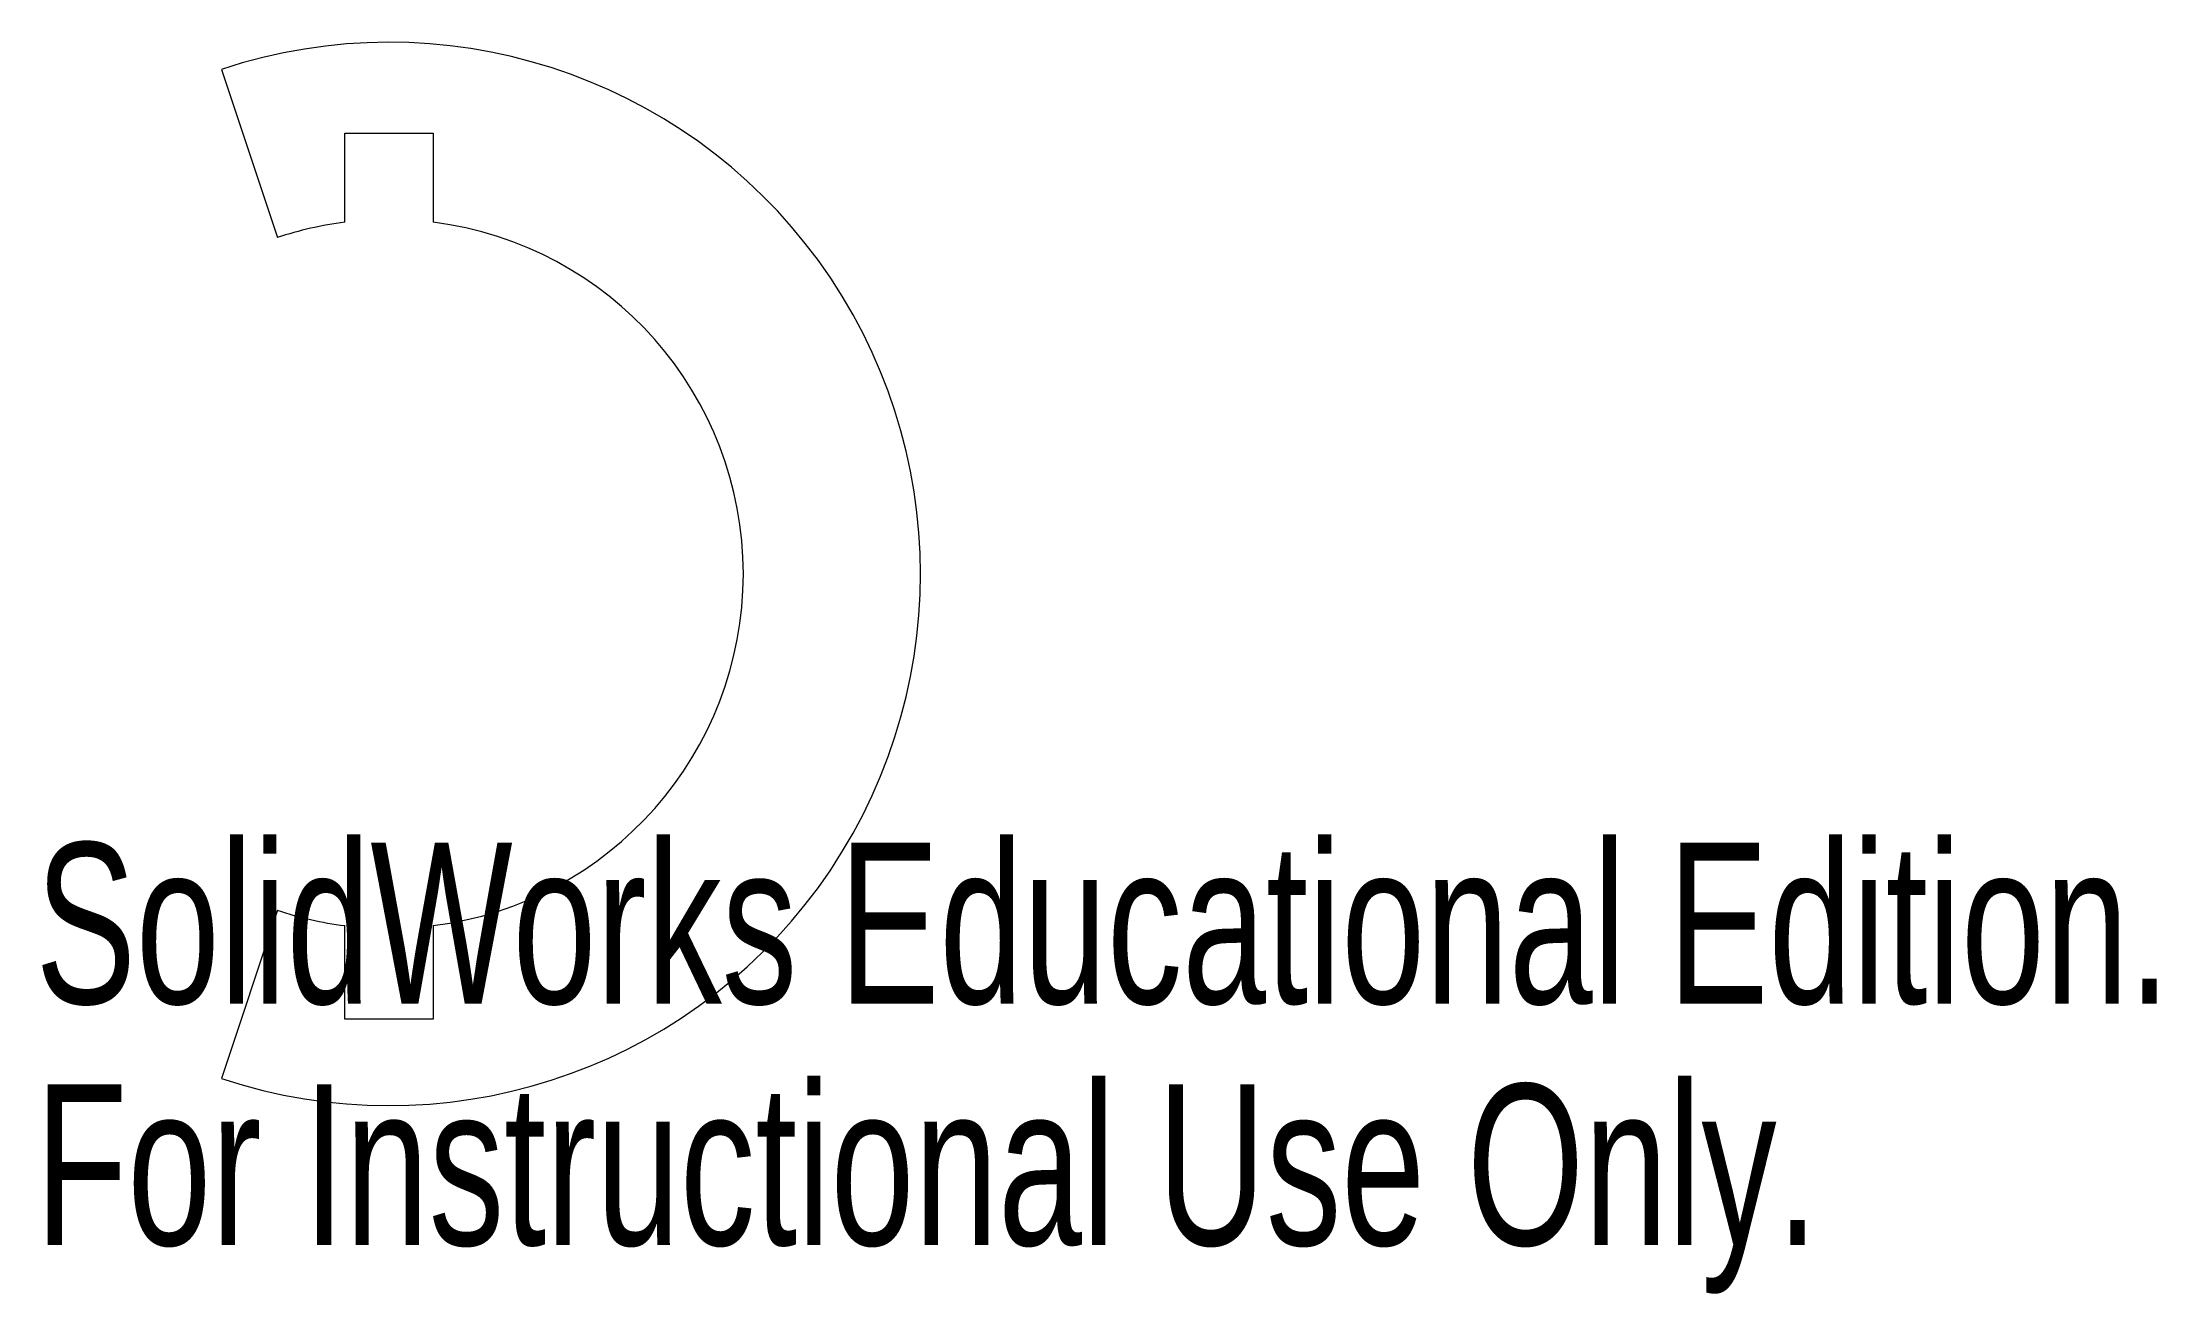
# Model space of a CAD drawing. Header units: millimetres. Extents: x 0.2 to 47.9, y 0 to 28.2.
import ezdxf

# ---------------------------------------------------------------- set-up
doc = ezdxf.new("R2010")
doc.units = ezdxf.units.MM
doc.styles.add('SLDTEXTSTYLE0', font='TXT', dxfattribs={"width": 0.7})

msp = doc.modelspace()

# ---------------------------------------------------------------- linework, layer by layer
at = {"color": 7, "linetype": 'Continuous', "lineweight": 15}
for p, q in [((4.2, 27.589), (5.461, 23.792)), ((6.982, 26.15), (8.982, 26.15)), ((6.982, 24.137), (6.982, 26.15)), ((8.982, 26.15), (8.982, 24.137)), ((5.461, 8.608), (4.2, 4.811)), ((6.982, 6.15), (6.982, 8.263)), ((8.982, 8.263), (8.982, 6.15)), ((8.982, 6.15), (6.982, 6.15))]:
    msp.add_line(p, q, dxfattribs=at)
for radius, start, end in [(12, 251.6305, 108.3695), (8, 97.1808, 108.3695), (8, 277.1808, 82.8192), (8, 251.6305, 262.8192)]:
    msp.add_arc((7.982, 16.2), radius, start, end, dxfattribs=at)

# ---------------------------------------------------------------- texts
at = {"color": 7, "linetype": 'Continuous', "char_height": 3.633, "attachment_point": 1, "style": 'SLDTEXTSTYLE0'}
for s, insert in [('SolidWorks Educational Edition.', (0, 10.133)), ('For Instructional Use Only.', (0, 4.683))]:
    msp.add_mtext(s, dxfattribs=dict(at, insert=insert))

doc.saveas('drawing.dxf')
